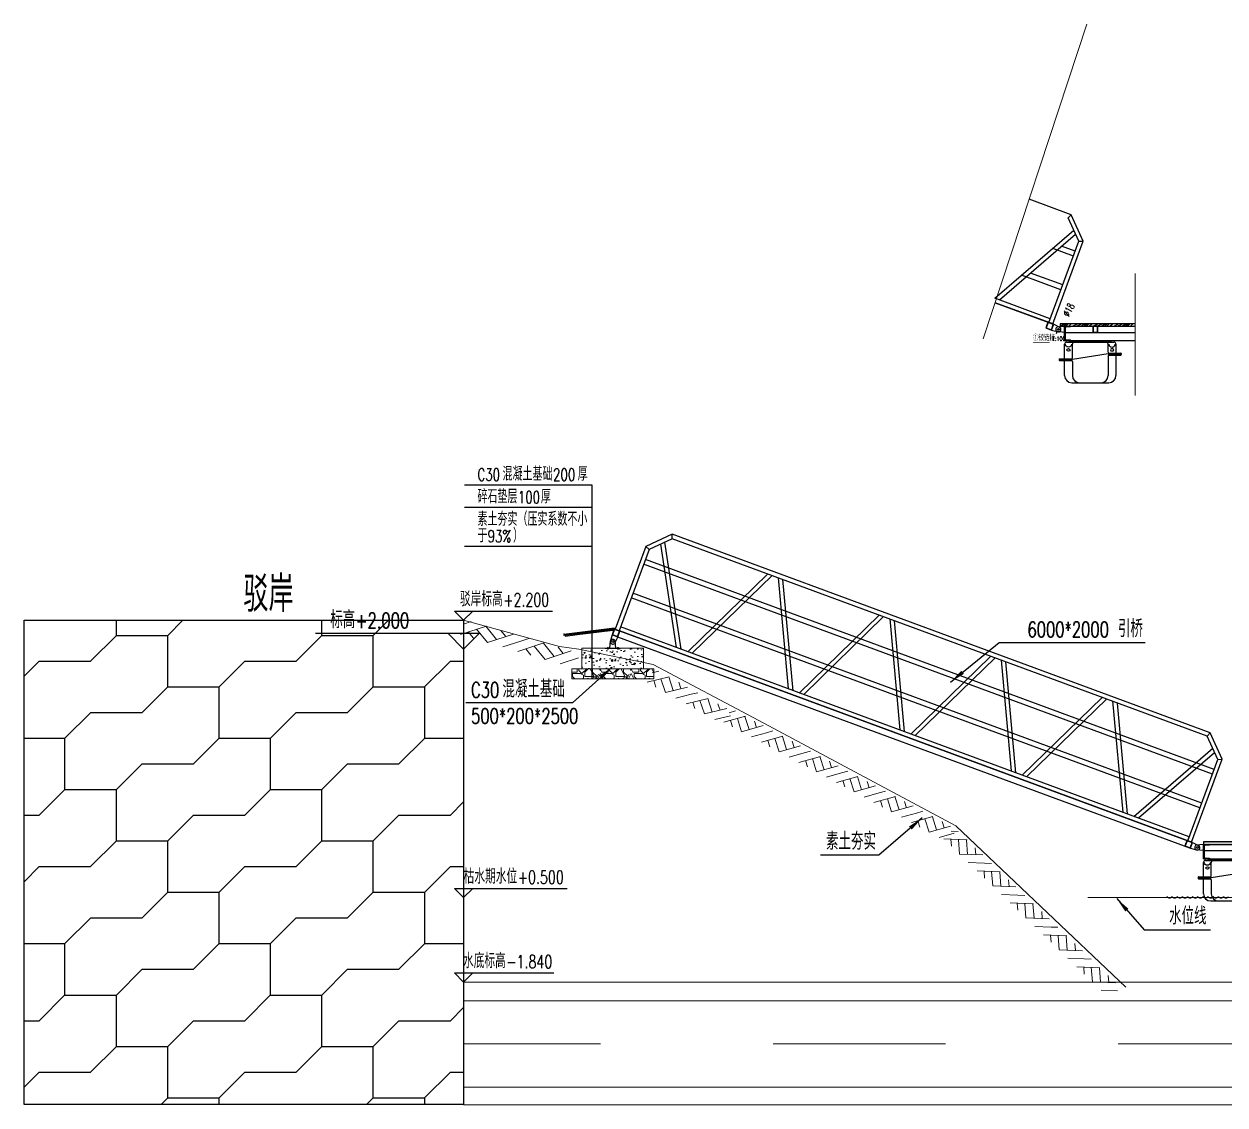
# Model space of a CAD drawing. Header units: millimetres. Extents: x -1003406 to 3312184, y 81337 to 716393.
# Drawn here: x 1172602 to 1184288, y 423930 to 434450 of the extents above; entities that cross this region are included whole.
import ezdxf

# ---------------------------------------------------------------- set-up
doc = ezdxf.new("R2010")
doc.units = ezdxf.units.MM
doc.header["$LTSCALE"] = 10
doc.linetypes.add('CENTER2', pattern=[28.575, 19.05, -3.175, 3.175, -3.175])
doc.layers.get('0').update_dxf_attribs({"linetype": 'CONTINUOUS'})
doc.layers.get('Defpoints').update_dxf_attribs({"linetype": 'CONTINUOUS'})
for name, color, linetype in [('DIM_ELEV', 3, 'CONTINUOUS'), ('DIM_LEAD', 3, 'CONTINUOUS'), ('DIM_SYMB', 3, 'CONTINUOUS'), ('L-PAVEMENT_HATCH铺装填充', 253, 'CONTINUOUS'), ('PUB_DIM', 3, 'CONTINUOUS'), ('PUB_TEXT', 7, 'CONTINUOUS'), ('W-bridge approach引桥', 4, 'CONTINUOUS'), ('W-FLOAT_BOWL浮筒', 253, 'CONTINUOUS'), ('W-STEEL_FRAME钢架', 3, 'CONTINUOUS'), ('W-WOOD_FLOOR木地板', 30, 'CONTINUOUS'), ('W-WOOD_STUD木龙骨', 25, 'CONTINUOUS'), ('龙骨', 10, 'CONTINUOUS')]:
    doc.layers.add(name, color=color, linetype=linetype)
doc.layers.add('伯利恒浮筒', color=5, linetype='CONTINUOUS', lineweight=5)
doc.layers.add('文字及标注', color=3, linetype='CONTINUOUS', lineweight=15)
doc.styles.add('_TCH_DIM', font='SIMPLEX', dxfattribs={"bigfont": 'GBCBIG'})
doc.styles.get("Standard").update_dxf_attribs({"font": 'simplex.shx', "width": 0.7, "bigfont": 'hztxt.shx'})
doc.styles.add('STANDARD_T3', font='simplex.shx', dxfattribs={"width": 0.7, "bigfont": 'gbcbig.shx'})
doc.linetypes.add('FENCELINE2', pattern='A,6.35,-2.54,[132,ltypeshp.shx,S=2.54,R=0,X=-2.54,Y=0],-2.54,25.4', length=36.83)
doc.dimstyles.new('W&&20', dxfattribs={"dimtxt": 70, "dimasz": 20, "dimexe": 50, "dimexo": 60, "dimgap": 20, "dimtad": 1, "dimdec": 0, "dimzin": 0, "dimdsep": 46, "dimtxsty": 'STANDARD_T3', "dimcen": 0.09, "dimclrd": 1, "dimclre": 1, "dimclrt": 7, "dimazin": 2, "dimtfac": 1, "dimtdec": 0, "dimtix": 1, "dimtmove": 2, "dimatfit": 3, "dimfxl": 100, "dimtolj": 1, "dimtzin": 0, "dimarcsym": 0})

# ---------------------------------------------------------------- blocks, each defined once
blk = doc.blocks.new('blhft')
at = {"layer": 'W-FLOAT_BOWL浮筒'}
for p, q in [((-250, 234), (-250, 375)), ((-230, 395), (230, 395)), ((-208, 397), (208, 397)), ((-208, 397), (-208, 395)), ((-174, 244), (-174, 375)), ((174, 298), (174, 375)), ((208, 397), (208, 395)), ((250, 375), (250, 288)), ((-298, 234), (-184, 234)), ((174, 280), (-174, 226)), ((174, 280), (302, 280)), ((174, 260), (174, 70)), ((184, 288), (298, 288)), ((184, 270), (298, 270)), ((250, 270), (250, 70)), ((-302, 226), (-174, 226)), ((-298, 216), (-184, 216)), ((-250, 70), (-250, 216)), ((-174, 206), (-174, 70)), ((-180, 0), (180, 0))]:
    blk.add_line(p, q, dxfattribs=at)
at = {"layer": 'W-FLOAT_BOWL浮筒', "ltscale": 0.5}
for p, q in [((302, 284), (302, 274)), ((-302, 230), (-302, 220))]:
    blk.add_line(p, q, dxfattribs=at)
at = {"layer": 'W-FLOAT_BOWL浮筒'}
for centre, radius, start, end in [((-230, 375), 20, 90, 180), ((0, -1768), 2175, 84.5043, 95.4957), ((-154, 375), 20, 90, 180), ((154, 375), 20, 0, 90), ((230, 375), 20, 0, 90), ((-184, 244), 10, 270, 0), ((184, 298), 10, 180, 270), ((184, 260), 10, 90, 180), ((298, 274), 4, 270, 0), ((-298, 220), 4, 180, 270), ((-184, 206), 10, 0, 90), ((-180, 70), 70, 180, 270), ((-104, 70), 70, 180, 270), ((104, 70), 70, 270, 0), ((180, 70), 70, 270, 0)]:
    blk.add_arc(centre, radius, start, end, dxfattribs=at)
at = {"layer": 'W-FLOAT_BOWL浮筒', "ltscale": 0.5}
for centre, start, end in [((-298, 230), 90, 180), ((298, 284), 0, 90)]:
    blk.add_arc(centre, 4, start, end, dxfattribs=at)
at = {"layer": 'W-FLOAT_BOWL浮筒', "extrusion": (0, 0, -1)}
blk.add_ellipse((-212, 375), major_axis=(-30.4, 0), ratio=0.921809, start_param=3.141593, end_param=6.283185, dxfattribs=at)
at = {"layer": 'W-FLOAT_BOWL浮筒'}
blk.add_ellipse((212, 375), major_axis=(30.4, 0.1), ratio=0.921809, start_param=3.141593, end_param=6.283185, dxfattribs=at)
blk.add_ellipse((-212, 320), major_axis=(-16, 0), ratio=0.75, dxfattribs=at)
at = {"layer": 'W-FLOAT_BOWL浮筒', "extrusion": (0, 0, -1)}
blk.add_ellipse((212, 320), major_axis=(16, 0), ratio=0.75, dxfattribs=at)
blk = doc.blocks.new('A$C0837b8cf')
at = {"layer": 'W-STEEL_FRAME钢架'}
blk.add_lwpolyline([(0, 0), (0, 140), (58, 140), (58, 137, -0.414214), (54, 133), (13, 130, 0.385314), (5, 122), (5, 18, 0.385314), (13, 10), (54, 7, -0.414214), (58, 3), (58, 0)], format="xyb", close=True, dxfattribs=at)
blk = doc.blocks.new('*U619')
at = {"layer": '龙骨'}
for points in [[(-25, -35), (25, -35), (25, 25), (-25, 25)], [(-22, -32), (22, -32), (22, 22), (-22, 22)]]:
    blk.add_lwpolyline(points, close=True, dxfattribs=at)
blk = doc.blocks.new('*U620')
at = {"layer": 'PUB_DIM', "color": 0, "linetype": 'ByBlock', "lineweight": -2, "transparency": 16777216}
blk.add_blockref('*U619', (0, 0), dxfattribs=at)
blk = doc.blocks.new('*D629')
at = {"layer": 'Defpoints', "color": 0, "transparency": 16777216}
for p in [(1182663, 431470), (1182671, 431486)]:
    blk.add_point(p, dxfattribs=at)
at = {"layer": '文字及标注', "color": 1, "lineweight": -2, "transparency": 16777216}
for p, q in [((1182653, 431453), (1182644, 431435)), ((1182663, 431470), (1182671, 431486)), ((1182681, 431504), (1182690, 431521))]:
    blk.add_line(p, q, dxfattribs=at)
at = {"layer": '文字及标注', "color": 1, "transparency": 16777216}
for points in [[(1182650, 431454), (1182656, 431451), (1182663, 431470)], [(1182678, 431505), (1182684, 431502), (1182671, 431486)]]:
    blk.add_solid(points, dxfattribs=at)
at = {"layer": '文字及标注', "color": 7, "transparency": 16777216, "insert": (1182767, 431668), "char_height": 70, "attachment_point": 5, "rotation": 62.0909, "style": 'STANDARD_T3'}
blk.add_mtext('\\A1;∅18', dxfattribs=at)
blk = doc.blocks.new('$LinePat$素土夯实')
at = {"color": 0}
for p, q in [((0, -210), (210, 0)), ((120, -300), (420, 0)), ((420, 0), (608, -188)), ((495, -300), (795, 0)), ((615, 0), (705, -90)), ((315, -105), (502, -293)), ((210, -210), (300, -300)), ((705, -300), (795, -210))]:
    blk.add_line(p, q, dxfattribs=at)

msp = doc.modelspace()

# ---------------------------------------------------------------- hatches: boundary and pattern name
at = {"layer": 'L-PAVEMENT_HATCH铺装填充'}
h = msp.add_hatch(dxfattribs=at)
h.set_pattern_fill('S形人行道砖', color=256, scale=500)
h.set_pattern_definition([(0, (0, 0), (750, 250), [500, -1500]), (90, (0, 0), (-500, 500), [500, -1500]), (45, (0, 500), (750, 250), [353.6, -1060.6, 353.6, -1060.62712])])
h.paths.add_polyline_path([(1172602, 428647.3), (1172602, 423936), (1176879.8, 423936), (1176879.8, 428647.3)])
at = {"layer": 'W-WOOD_STUD木龙骨'}
h = msp.add_hatch(dxfattribs=at)
h.set_pattern_fill('木纹03', color=256, scale=100)
h.set_pattern_definition([(0, (36602.09, -11596.88), (200, 200), [10, -190]), (90, (36682.09, -11526.88), (-200, 200), [20, -180]), (45, (36642.09, -11546.88), (0, 199.998082), [14.14, -42.42, 14.14, -28.28, 99, -85]), (45, (36592.09, -11606.88), (0, 200), [14.142, -28.284, 14.142, -226.2]), (45, (36662.09, -11586.88), (0, 200), [14.142, -268.700712]), (45, (36682.09, -11596.88), (0, 200), [14.142, -268.700712]), (45, (36652.09, -11576.88), (0, 200), [14.142, -268.700712]), (45, (36642.09, -11566.88), (0, 200), [28.284, -254.558712]), (45, (36692.09, -11416.88), (0, 200), [28.284, -254.558712]), (45, (36622.09, -11556.88), (0, 200), [56.568, -226.274712]), (45, (36612.09, -11546.88), (0, 200), [56.568, -226.274712]), (45, (36742.09, -11486.88), (0, 200), [56.568, -226.274712]), (45, (36602.09, -11526.88), (0, 200), [42.4264, -240.416312]), (45, (36562.09, -11496.88), (0, 200), [42.4264, -240.416312]), (45, (36582.09, -11516.88), (0, 200), [42.4264, -240.416312]), (45, (36712.09, -11456.88), (0, 200), [70.71068, -212.132032]), (45, (36692.09, -11446.88), (0, 200), [70.71068, -212.132032]), (45, (36712.09, -11496.88), (0, 200), [98.99495, -183.847763]), (26.565051, (36622.09, -11576.88), (200, 8e-08), [22.360678, -424.852916]), (26.565051, (36662.09, -11516.88), (200, 8e-08), [22.360678, -424.852916]), (26.565051, (36652.09, -11536.88), (200, 8e-08), [22.360678, -424.852916]), (26.565051, (36612.09, -11596.88), (200, 8e-08), [44.72136, -402.492235]), (26.565051, (36652.09, -11506.88), (200, 8e-08), [67.08204, -380.131556]), (26.565051, (36632.09, -11496.88), (200, 8e-08), [89.44272, -357.770876]), (26.565051, (36612.09, -11486.88), (200, 8e-08), [89.44272, -357.770876]), (26.565051, (36582.09, -11426.88), (200, 8e-08), [89.44272, -357.770876]), (26.565051, (36582.09, -11446.88), (200, 8e-08), [111.8034, -335.410195]), (26.565051, (36592.09, -11466.88), (200, 8e-08), [111.8034, -335.410195]), (63.434949, (36662.09, -11546.88), (1e-08, 200), [22.360678, -424.852916]), (63.434949, (36632.09, -11566.88), (1e-08, 200), [22.360678, -424.852916]), (63.434949, (36602.09, -11596.88), (1e-08, 200), [44.72136, -402.492235]), (63.434949, (36662.09, -11566.88), (1e-08, 200), [44.72136, -402.492235]), (63.434949, (36582.09, -11606.88), (1e-08, 200), [67.08204, -380.131556]), (63.434949, (36562.09, -11606.88), (1e-08, 200), [89.44272, -357.770876]), (63.434949, (36742.09, -11596.88), (1e-08, 200), [89.44272, -357.770876]), (63.434949, (36672.09, -11576.88), (1e-08, 200), [89.44272, -357.770876]), (63.434949, (36712.09, -11596.88), (1e-08, 200), [111.8034, -335.410195]), (63.434949, (36692.09, -11586.88), (1e-08, 200), [111.8034, -335.410195])])
h.paths.add_polyline_path([(1183413.9, 431508.3), (1183413.9, 431533.3), (1182684.8, 431533.3), (1182684.8, 431508.3)])
h = msp.add_hatch(dxfattribs=at)
h.set_pattern_fill('木纹03', color=256, scale=100)
h.set_pattern_definition([(0, (37954.2, -16639.32), (200, 200), [10, -190]), (90, (38034.2, -16569.32), (-200, 200), [20, -180]), (45, (37994.19, -16589.32), (0, 199.998082), [14.14, -42.42, 14.14, -28.28, 99, -85]), (45, (37944.19, -16649.32), (0, 200), [14.142, -28.284, 14.142, -226.2]), (45, (38014.19, -16629.32), (0, 200), [14.142, -268.700712]), (45, (38034.19, -16639.32), (0, 200), [14.142, -268.700712]), (45, (38004.19, -16619.32), (0, 200), [14.142, -268.700712]), (45, (37994.19, -16609.32), (0, 200), [28.284, -254.558712]), (45, (38044.19, -16459.32), (0, 200), [28.284, -254.558712]), (45, (37974.19, -16599.32), (0, 200), [56.568, -226.274712]), (45, (37964.19, -16589.32), (0, 200), [56.568, -226.274712]), (45, (38094.19, -16529.32), (0, 200), [56.568, -226.274712]), (45, (37954.19, -16569.32), (0, 200), [42.4264, -240.416312]), (45, (37914.19, -16539.32), (0, 200), [42.4264, -240.416312]), (45, (37934.19, -16559.32), (0, 200), [42.4264, -240.416312]), (45, (38064.19, -16499.32), (0, 200), [70.71068, -212.132032]), (45, (38044.19, -16489.32), (0, 200), [70.71068, -212.132032]), (45, (38064.19, -16539.32), (0, 200), [98.99495, -183.847763]), (26.565051, (37974.19, -16619.32), (200, 8e-08), [22.360678, -424.852916]), (26.565051, (38014.19, -16559.32), (200, 8e-08), [22.360678, -424.852916]), (26.565051, (38004.19, -16579.32), (200, 8e-08), [22.360678, -424.852916]), (26.565051, (37964.19, -16639.32), (200, 8e-08), [44.72136, -402.492235]), (26.565051, (38004.19, -16549.32), (200, 8e-08), [67.08204, -380.131556]), (26.565051, (37984.19, -16539.32), (200, 8e-08), [89.44272, -357.770876]), (26.565051, (37964.19, -16529.32), (200, 8e-08), [89.44272, -357.770876]), (26.565051, (37934.19, -16469.32), (200, 8e-08), [89.44272, -357.770876]), (26.565051, (37934.19, -16489.32), (200, 8e-08), [111.8034, -335.410195]), (26.565051, (37944.19, -16509.32), (200, 8e-08), [111.8034, -335.410195]), (63.434949, (38014.19, -16589.32), (1e-08, 200), [22.360678, -424.852916]), (63.434949, (37984.19, -16609.32), (1e-08, 200), [22.360678, -424.852916]), (63.434949, (37954.19, -16639.32), (1e-08, 200), [44.72136, -402.492235]), (63.434949, (38014.19, -16609.32), (1e-08, 200), [44.72136, -402.492235]), (63.434949, (37934.19, -16649.32), (1e-08, 200), [67.08204, -380.131556]), (63.434949, (37914.19, -16649.32), (1e-08, 200), [89.44272, -357.770876]), (63.434949, (38094.19, -16639.32), (1e-08, 200), [89.44272, -357.770876]), (63.434949, (38024.19, -16619.32), (1e-08, 200), [89.44272, -357.770876]), (63.434949, (38064.19, -16639.32), (1e-08, 200), [111.8034, -335.410195]), (63.434949, (38044.19, -16629.32), (1e-08, 200), [111.8034, -335.410195])])
h.paths.add_polyline_path([(1189861.6, 426465.8), (1189861.6, 426490.8), (1184079, 426490.8), (1184079, 426465.8)])
at = {"layer": '文字及标注'}
h = msp.add_hatch(dxfattribs=at)
h.set_pattern_fill('混凝土', color=253, scale=20)
h.set_pattern_definition([(50, (1021099.62, 149098.16), (143.452037, -12.550427), [15, -165]), (355, (1021099.62, 149098.16), (-27.75027, 150.43843), [12, -132]), (100.4514, (1021111.57, 149097.11), (115.701876, 137.88791), [12.74804, -140.22842]), (46.1842, (1021099.62, 149138.16), (213.44821, -33.1038), [22.5, -247.5]), (96.6356, (1021117.4, 149135.4), (186.93254, 194.82357), [19.12206, -210.3426]), (351.1842, (1021099.62, 149138.16), (186.93239, 194.82372), [18, -198]), (21, (1021119.62, 149128.16), (119.38141, -80.52378), [15, -165]), (326, (1021119.62, 149128.16), (48.663066, 145.03001), [12, -132]), (71.4514, (1021129.56, 149121.45), (168.044526, 64.5061), [12.74804, -140.22842]), (37.5, (1021099.617, 149098.156), (2.431971, 66.578771), [0, -130.4, 0, -134, 0, -132.5]), (7.5, (1021099.62, 149098.156), (52.613907, 78.882342), [0, -76.4, 0, -127.4, 0, -50.5]), (327.5, (1021055.017, 149098.156), (106.764487, -4.510974), [0, -50, 0, -156, 0, -207]), (317.5, (1021035.02, 149098.16), (116.637234, 20.020996), [0, -65, 0, -103.6, 0, -147])])
h.paths.add_polyline_path([(1178631.1, 428375.8), (1178031.1, 428375.8), (1178031.1, 428175.8), (1178631.1, 428175.8)])
h = msp.add_hatch(dxfattribs=at)
h.set_pattern_fill('毛石砌体', color=3, scale=20)
h.set_pattern_definition([(0, (1021159.62, 149098.16), (300, 300), [90, -210]), (0, (1021339.62, 149128.16), (300, 300), [75, -225]), (0, (1021324.62, 149143.16), (300, 300), [60, -240]), (0, (1021234.62, 149218.16), (300, 300), [45, -45, 60, -150]), (0, (1021234.62, 149233.16), (300, 300), [60, -15, 75, -150]), (0, (1021099.62, 149293.16), (300, 300), [75, -225]), (0, (1021384.62, 149308.16), (300, 300), [75, -225]), (90, (1021099.62, 149158.16), (-300, 300), [45, -255]), (90, (1021144.62, 149383.16), (-300, 300), [30, -270]), (90, (1021159.62, 149098.16), (-300, 300), [45, -255]), (90, (1021189.62, 149368.16), (-300, 300), [15, -285]), (90, (1021204.62, 149248.16), (-300, 300), [45, -255]), (90, (1021234.62, 149143.16), (-300, 300), [75, -225]), (90, (1021264.62, 149353.16), (-300, 300), [45, -255]), (90, (1021294.62, 149233.16), (-300, 300), [60, -240]), (90, (1021309.62, 149233.16), (-300, 300), [60, -240]), (90, (1021339.62, 149098.16), (-300, 300), [30, -270]), (90, (1021384.62, 149143.16), (-300, 300), [75, -225]), (45, (1021129.62, 149128.16), (0, 300), [127.2792, -296.98486]), (45, (1021159.62, 149143.16), (0, 300), [63.6396, -360.62446]), (45, (1021294.62, 149308.16), (0, 300), [84.8528, -339.41124]), (45, (1021294.62, 149323.16), (0, 300), [63.6396, -360.62446]), (135, (1021189.62, 149293.16), (-300, 2e-14), [21.2133, -403.05076]), (135, (1021129.62, 149128.16), (-300, 2e-14), [42.4263, -381.83776]), (135, (1021219.62, 149218.16), (-300, 2e-14), [42.4263, -381.83776]), (135, (1021294.62, 149293.16), (-300, 2e-14), [42.4263, -381.83776]), (135, (1021384.62, 149353.16), (-300, 2e-14), [63.6396, -360.62446]), (135, (1021384.62, 149338.16), (-300, 2e-14), [42.4263, -381.83776]), (135, (1021369.62, 149368.16), (-300, 2e-14), [42.4263, -381.83776]), (135, (1021279.62, 149098.16), (-300, 2e-14), [63.6396, -360.62446]), (26.56505, (1021369.62, 149278.16), (300, 1e-07), [33.54, -637.28038]), (26.56505, (1021294.62, 149203.16), (300, 1e-07), [33.54, -637.28038]), (26.56505, (1021189.62, 149293.16), (300, 1e-07), [67.08, -603.74038]), (26.56505, (1021204.62, 149368.16), (300, 1e-07), [67.08, -603.74038]), (26.56505, (1021204.62, 149293.16), (300, 1e-07), [67.08, -603.74038]), (26.56505, (1021384.62, 149353.16), (300, 1e-07), [67.08, -603.74038]), (26.56505, (1021099.62, 149203.16), (300, 1e-07), [100.623, -570.19738]), (26.56505, (1021099.62, 149218.16), (300, 1e-07), [100.623, -570.19738]), (26.56505, (1021099.62, 149338.16), (300, 1e-07), [100.623, -570.19738]), (63.43495, (1021249.62, 149323.16), (0.03213, 300.06426), [33.54, -637.28]), (63.43495, (1021384.62, 149308.16), (0.03213, 300.06426), [33.54, -402.44, 67.08, -167.7]), (63.43495, (1021354.62, 149278.16), (-5e-07, 300), [67.08, -603.74038]), (63.43495, (1021174.62, 149308.16), (-5e-07, 300), [67.08, -603.74038]), (63.43495, (1021159.62, 149308.16), (-5e-07, 300), [67.08, -603.74038]), (63.43495, (1021264.62, 149338.16), (-5e-07, 300), [100.623, -570.19738]), (116.56505, (1021189.62, 149263.16), (-1e-07, 300), [33.54, -637.28038]), (116.56505, (1021384.62, 149233.16), (-1e-07, 300), [33.54, -637.28038]), (116.56505, (1021324.62, 149143.16), (-1e-07, 300), [67.08, -603.74038]), (116.56505, (1021309.62, 149158.16), (-1e-07, 300), [67.08, -603.74038]), (116.56505, (1021339.62, 149368.16), (-1e-07, 300), [67.08, -603.74038]), (116.56505, (1021099.62, 149218.16), (-1e-07, 300), [67.08, -603.74038]), (116.56505, (1021249.62, 149098.16), (-1e-07, 300), [100.623, -570.19738]), (153.43495, (1021354.62, 149278.16), (-300, -5e-07), [67.08, -603.74038]), (153.43495, (1021369.62, 149263.16), (-300, -5e-07), [67.08, -603.74038]), (153.43495, (1021144.62, 149113.16), (-300, -5e-07), [33.54, -637.28038]), (153.43495, (1021234.62, 149233.16), (-300, -5e-07), [33.54, -637.28038]), (153.43495, (1021294.62, 149323.16), (-300, -5e-07), [33.54, -637.28038])])
h.paths.add_polyline_path([(1178731.1, 428075.8), (1178731.1, 428175.8), (1177931.1, 428175.8), (1177931.1, 428075.8)])
h = msp.add_hatch(dxfattribs=at)
h.set_pattern_fill('不能通行的沼泽地', color=8, scale=500)
h.set_pattern_definition([(0, (29352.2, 419.9), (1679.616, 839.808), [1679.616, -1679.616]), (0, (27672.6, 839.8), (0, 839.808), [])])
h.paths.add_polyline_path([(1195973.1, 425126.3), (1176879.8, 425126.3), (1176879.8, 423930.2), (1195973.1, 423930.2)])

# ---------------------------------------------------------------- linework, layer by layer
at = {"color": 4}
for p, q in [((1182761.8, 432562.5), (1182791.2, 432594.2)), ((1182866.3, 432335.7), (1182909.6, 432337.3)), ((1178910.4, 429441.2), (1178908.7, 429484.4)), ((1178651.8, 429366.1), (1178683.6, 429336.7)), ((1184113.9, 427520), (1184143.3, 427551.8)), ((1184218.4, 427293.2), (1184261.7, 427294.9))]:
    msp.add_line(p, q, dxfattribs=at)
at = {"color": 0}
for p, q in [((1182048.6, 431781.1), (1182818.1, 432443.7)), ((1182094.5, 431766.8), (1182833.1, 432404.4)), ((1182813.2, 432191.7), (1182611.8, 432266.1)), ((1182830.5, 432238.6), (1182697.9, 432287.6)), ((1182692, 431863.4), (1182308.5, 432004.9)), ((1182709.3, 431910.3), (1182395.1, 432026.3)), ((1178952.1, 428383.7), (1178799, 429388.3)), ((1178996.4, 428364.7), (1178835.9, 429408.4)), ((1184182.6, 427196.2), (1178647.8, 429239.7)), ((1184165.3, 427149.3), (1178630.5, 429192.7)), ((1179836.7, 429096.9), (1179061, 428340.9)), ((1179880.7, 429082.9), (1179104.9, 428327)), ((1179940.6, 429060.8), (1180039, 427982.1)), ((1179983, 429042.8), (1180081.7, 427961.8)), ((1184061.4, 426867.8), (1178526.5, 428911.3)), ((1184044.1, 426820.9), (1178509.2, 428864.4)), ((1180921.6, 428696.3), (1180144.2, 427938.7)), ((1180965.5, 428682.4), (1180189.8, 427926.4)), ((1181025.5, 428660.3), (1181123.9, 427581.6)), ((1181067.9, 428642.3), (1181166.3, 427563.6)), ((1182006.5, 428295.8), (1181230.7, 427539.8)), ((1182050.4, 428281.9), (1181274.7, 427525.9)), ((1182110.4, 428259.7), (1182208.8, 427181)), ((1182152.8, 428241.8), (1182251.2, 427163.1)), ((1183091.4, 427895.2), (1182315.6, 427139.3)), ((1183137, 427883), (1182359.5, 427125.4)), ((1183195, 427861.6), (1183293.7, 426780.5)), ((1183237.7, 427841.2), (1183336.1, 426762.5)), ((1183400.7, 426738.7), (1184170.2, 427401.2)), ((1183446.6, 426724.3), (1184185.2, 427361.9))]:
    msp.add_line(p, q, dxfattribs=at)
at = {"color": 3}
for p, q in [((1182621.1, 431527.1), (1182564.8, 431547.9)), ((1183973.2, 426484.7), (1178396.2, 428543.7))]:
    msp.add_line(p, q, dxfattribs=at)
for p, q in [((1182600.3, 431470.8), (1182669.6, 431453.3)), ((1182621.1, 431527.1), (1182685.1, 431495.4)), ((1182727, 431508.2), (1182656, 431500.6)), ((1182727, 431448.2), (1182656, 431455.8)), ((1177868.6, 428493.9), (1177960.9, 428505)), ((1178301.6, 428375.6), (1178309.2, 428446.7)), ((1178323.8, 428506.5), (1178306.3, 428437.2)), ((1178323.8, 428506.5), (1178380.1, 428485.7)), ((1178380.1, 428485.7), (1178348.4, 428421.7)), ((1178361.6, 428375.6), (1178354, 428446.7)), ((1178291.6, 428375.6), (1178371.6, 428375.6)), ((1178291.6, 428375.6), (1178371.6, 428375.6)), ((1178301.6, 428375.6), (1178361.6, 428375.6)), ((1183952.4, 426428.4), (1184021.7, 426410.9)), ((1183973.2, 426484.7), (1184037.2, 426453)), ((1184079.1, 426465.7), (1184008.1, 426458.2)), ((1184079.1, 426405.7), (1184008.1, 426413.3))]:
    msp.add_line(p, q)
at = {"color": 3, "lineweight": 5}
msp.add_line((1178323.8, 428506.5), (1178344.6, 428562.8), dxfattribs=at)
at = {"lineweight": 5}
for p, q in [((1177865.3, 428512.7), (1177867.5, 428494.7)), ((1177959.6, 428524.1), (1177961.8, 428506.1))]:
    msp.add_line(p, q, dxfattribs=at)
at = {"color": 3, "linetype": 'CENTER2'}
for p, q in [((1178282.7, 428386.6), (1178282.7, 428362.3)), ((1178381.6, 428386.6), (1178381.6, 428362.3))]:
    msp.add_line(p, q, dxfattribs=at)
at = {"color": 4}
for points in [[(1182791.2, 432594.2), (1182383.5, 432744.8)], [(1182574.2, 431544.4), (1182866.3, 432335.7), (1182761.8, 432562.5)], [(1182611.7, 431530.6), (1182909.6, 432337.3), (1182791.2, 432594.2)], [(1182051.5, 431737.4), (1182574.2, 431544.4), (1182588.1, 431582), (1182048.6, 431781.1)], [(1184143.3, 427551.8), (1178908.7, 429484.4), (1178651.8, 429366.1), (1178353.9, 428559.3)], [(1184113.9, 427520), (1178910.4, 429441.2), (1178683.6, 429336.7), (1178391.5, 428545.4)], [(1178396.2, 428543.7), (1183926.3, 426502), (1183940.2, 426539.5), (1178405.3, 428583)], [(1183926.3, 426502), (1184218.4, 427293.2), (1184113.9, 427520)], [(1183963.8, 426488.1), (1184261.7, 427294.9), (1184143.3, 427551.8)]]:
    msp.add_lwpolyline(points, dxfattribs=at)
at = {"color": 3}
for points in [[(1182544, 431491.6), (1182600.3, 431470.8), (1182621.1, 431527.1), (1182051.5, 431737.4)], [(1178375.4, 428487.4), (1183952.4, 426428.4), (1183973.2, 426484.7), (1178396.2, 428543.7)]]:
    msp.add_lwpolyline(points, dxfattribs=at)
for points in [[(1182621.1, 431527.1), (1182564.8, 431547.9), (1182544, 431491.6), (1182600.3, 431470.8)], [(1182617.2, 431525.3), (1182566.6, 431544), (1182547.9, 431493.4), (1182598.5, 431474.7)], [(1177956.7, 428515.5), (1178330, 428561), (1178331.5, 428548.1), (1177958.3, 428502.6)], [(1178400.9, 428542), (1178344.6, 428562.8), (1178323.8, 428506.5), (1178380.1, 428485.7)], [(1178397, 428540.2), (1178346.3, 428558.9), (1178327.6, 428508.2), (1178378.3, 428489.5)], [(1178256.6, 428375.6), (1178406.6, 428375.6), (1178406.5, 428371.6), (1178256.5, 428371.6)], [(1178290.7, 428375.6), (1178274.7, 428375.6), (1178274.7, 428371.6), (1178290.7, 428371.6)], [(1178389.6, 428375.6), (1178373.6, 428375.6), (1178373.6, 428371.6), (1178389.6, 428371.6)], [(1183973.2, 426484.7), (1183916.9, 426505.5), (1183896.1, 426449.2), (1183952.4, 426428.4)], [(1183969.4, 426482.9), (1183918.7, 426501.6), (1183900, 426450.9), (1183950.6, 426432.2)]]:
    msp.add_lwpolyline(points, close=True)
msp.add_lwpolyline([(1177853, 428506.9), (1177853.4, 428503.9, 0.4142136), (1177854.5, 428503.1), (1178348.4, 428563.2, 0.4165142), (1178349.3, 428564.3), (1178348.8, 428568.3, 0.4119167), (1178347.6, 428569.2), (1177854.7, 428509.2)], format="xyb")
msp.add_lwpolyline([(1177957.3, 428510.6), (1178330.6, 428556)])
at = {"color": 4}
msp.add_lwpolyline([(1183723.7, 425959.3, 0.520567), (1183773.7, 425959.3, 0.5205671), (1183823.7, 425959.3, 0.5205671), (1183873.7, 425959.3, 0.5205671), (1183923.7, 425959.3, 0.5205671), (1183973.7, 425959.3, 0.5205671), (1184023.7, 425959.3, 0.5205671), (1184073.7, 425959.3, 0.5205671), (1184123.7, 425959.3, 0.5205671), (1184173.7, 425959.3, 0.5205671), (1184223.7, 425959.3, 0.5205671), (1184273.7, 425959.3, 0.5205671), (1184323.7, 425959.3, 0.5205671)], format="xyb", dxfattribs=at)
for centre in [(1182667, 431478.2), (1178331.1, 428439.8), (1178331.1, 428439.8), (1178331.1, 428439.8), (1178331.1, 428439.8), (1184019.1, 426435.7), (1184019.1, 426435.7)]:
    msp.add_circle(centre, 9)
for centre, radius, start, end in [((1182667, 431478.2), 25, 116.19556, 243.80444), ((1182667, 431478.2), 25, 275.93143, 43.54032), ((1177857.9, 428515.8), 2, 96.86324, 186.86324), ((1177868.5, 428494.9), 1, 186.86324, 276.86324), ((1178331.1, 428439.8), 25, 185.93143, 313.54032), ((1178331.6, 428435.6), 25, 26.19556, 153.80444), ((1184019.1, 426435.7), 25, 116.19556, 243.80444), ((1184019.1, 426435.7), 25, 275.93143, 43.54032)]:
    msp.add_arc(centre, radius, start, end)
at = {"lineweight": 5}
msp.add_arc((1177960.8, 428506), 1, 276.86324, 6.86324, dxfattribs=at)
at = {"layer": 'DIM_ELEV'}
for p, q in [((1176879.8, 428647.3), (1176789.8, 428737.3)), ((1176789.8, 428737.3), (1177745.1, 428737.3)), ((1176879.8, 428647.3), (1176969.8, 428737.3)), ((1177029.8, 428517.3), (1175437.7, 428517.3)), ((1176879.8, 428367.3), (1176729.8, 428517.3)), ((1176879.8, 428367.3), (1177029.8, 428517.3)), ((1176879.8, 425947.9), (1176789.8, 426037.9)), ((1176789.8, 426037.9), (1177886.8, 426037.9)), ((1176879.8, 425947.9), (1176969.8, 426037.9)), ((1176879.8, 425126.3), (1176789.8, 425216.3)), ((1176789.8, 425216.3), (1177758.1, 425216.3)), ((1176879.8, 425126.3), (1176969.8, 425216.3))]:
    msp.add_line(p, q, dxfattribs=at)
at = {"layer": 'DIM_LEAD', "linetype": 'FENCELINE2'}
for p, q in [((1181618.2, 428046.2), (1182090.9, 428429.7)), ((1181618.2, 428046.2), (1182090.9, 428429.7)), ((1182090.9, 428429.7), (1183512.8, 428429.7)), ((1182090.9, 428429.7), (1183512.8, 428429.7))]:
    msp.add_line(p, q, dxfattribs=at)
at = {"layer": 'DIM_LEAD', "color": 0}
for p, q in [((1178324.9, 428192.4), (1177939.5, 427842.3)), ((1177939.5, 427842.3), (1176899.5, 427842.3)), ((1181340.9, 426723.6), (1180919.5, 426360.9)), ((1180919.5, 426360.9), (1180353.3, 426360.9))]:
    msp.add_line(p, q, dxfattribs=at)
at = {"layer": 'DIM_LEAD'}
for p, q in [((1183234.6, 425939.1), (1183502.3, 425633.9)), ((1183502.3, 425633.9), (1184146.4, 425633.9))]:
    msp.add_line(p, q, dxfattribs=at)
at = {"layer": 'DIM_LEAD', "color": 0}
for points in [[(1178324.9, 428192.4, 0, 40, 0), (1178213.9, 428091.5, 0, 0, 0)], [(1181340.9, 426723.6, 0, 40, 0), (1181227.2, 426625.8, 0, 0, 0)]]:
    msp.add_lwpolyline(points, format="xyseb", dxfattribs=at)
at = {"layer": 'DIM_LEAD', "linetype": 'FENCELINE2'}
msp.add_lwpolyline([(1181618.2, 428046.2, 0, 40, 0), (1181734.7, 428140.7, 0, 0, 0)], format="xyseb", dxfattribs=at)
msp.add_lwpolyline([(1181618.2, 428046.2, 0, 40, 0), (1181734.7, 428140.7, 0, 0, 0)], format="xyseb", dxfattribs=at)
at = {"layer": 'DIM_LEAD'}
msp.add_lwpolyline([(1183234.6, 425939.1, 0, 40, 0), (1183333.5, 425826.3, 0, 0, 0)], format="xyseb", dxfattribs=at)
at = {"layer": 'DIM_SYMB', "color": 0}
for p, q in [((1178131.1, 429963), (1176887.5, 429963)), ((1178131.1, 429363.8), (1178131.1, 429963)), ((1178131.1, 429743.2), (1176887.5, 429743.2)), ((1178131.1, 429363.8), (1176887.5, 429363.8)), ((1178131.1, 428074.6), (1178131.1, 429363.8))]:
    msp.add_line(p, q, dxfattribs=at)
at = {"layer": 'DIM_SYMB', "color": 0, "const_width": 5.6}
msp.add_lwpolyline([(1182419.2, 431351.9), (1182582.3, 431351.9)], dxfattribs=at)
at = {"layer": 'L-PAVEMENT_HATCH铺装填充'}
msp.add_lwpolyline([(1172602, 428647.3), (1176879.8, 428647.3), (1176879.8, 423936), (1172602, 423936)], close=True, dxfattribs=at)
at = {"layer": 'W-bridge approach引桥'}
for p, q in [((1182727, 431508.2), (1182727, 431448.2)), ((1184079.1, 426465.7), (1184079.1, 426405.7))]:
    msp.add_line(p, q, dxfattribs=at)
at = {"layer": 'W-STEEL_FRAME钢架'}
for p, q in [((1182727, 431508.2), (1182727, 431368.2)), ((1182732.2, 431448.1), (1183413.9, 431448.1)), ((1182727, 431368.2), (1183413.9, 431368.2)), ((1184079.1, 426465.7), (1184079.1, 426325.7)), ((1184079.1, 426325.7), (1189861.6, 426325.7)), ((1184084.3, 426405.7), (1189866.8, 426405.7))]:
    msp.add_line(p, q, dxfattribs=at)
at = {"layer": 'W-WOOD_STUD木龙骨'}
msp.add_lwpolyline([(1183413.9, 431533.3), (1182684.8, 431533.3), (1182684.8, 431508.3), (1183413.9, 431508.3)], dxfattribs=at)
msp.add_lwpolyline([(1184079, 426465.8), (1189861.6, 426465.8), (1189861.6, 426490.8), (1184079, 426490.8)], close=True, dxfattribs=at)
at = {"layer": '文字及标注', "color": 0}
for p, q in [((1181935.6, 431385.7), (1182945.3, 434449.6)), ((1183413.9, 432022.1), (1183413.9, 430834.8))]:
    msp.add_line(p, q, dxfattribs=at)
at = {"layer": '文字及标注', "color": 8}
for p, q in [((1176879.8, 428328), (1176879.8, 423930.2)), ((1176879.8, 425126.3, 0), (1195973.1, 425126.3, 0))]:
    msp.add_line(p, q, dxfattribs=at)
at = {"layer": '文字及标注', "color": 5}
msp.add_line((1182953.9, 425948.9), (1195973.1, 425948.9), dxfattribs=at)
at = {"layer": '文字及标注', "color": 8}
msp.add_lwpolyline([(1176879.8, 428647.3), (1177813.5, 428390.9), (1177999.6, 428365.7), (1178722.8, 428217), (1179752.2, 427673.3), (1181670.4, 426645.4), (1183324, 425076.4)], dxfattribs=at)
at = {"layer": '文字及标注', "color": 0}
for points in [[(1178031.1, 428175.8), (1178631.1, 428175.8), (1178631.1, 428375.8), (1178031.1, 428375.8)], [(1177931.1, 428075.8), (1178731.1, 428075.8), (1178731.1, 428175.8), (1177931.1, 428175.8)]]:
    msp.add_lwpolyline(points, close=True, dxfattribs=at)
at = {"layer": '文字及标注', "color": 8}
msp.add_lwpolyline([(1195973.1, 425126.3), (1176879.8, 425126.3), (1176879.8, 423930.2), (1195973.1, 423930.2)], close=True, dxfattribs=at)

# ---------------------------------------------------------------- block references
at = {"layer": 'PUB_DIM'}
msp.add_blockref('*U620', (1183027, 431483.1), dxfattribs=at)
at = {"layer": 'W-WOOD_FLOOR木地板'}
for p in [(1182726.9, 431368.2), (1184079, 426325.7)]:
    msp.add_blockref('A$C0837b8cf', p, dxfattribs=at)
at = {"layer": '伯利恒浮筒'}
for p in [(1182977, 430958.5), (1184329.1, 425916)]:
    msp.add_blockref('blhft', p, dxfattribs=at)
at = {"layer": '文字及标注', "color": 253, "yscale": 0.5, "zscale": 0.5}
for p, xscale, rotation in [((1177407.6, 428344.3), 0.7342287683627479, 163.6038824315815), ((1177967.5, 428179.6), 0.7342287683627479, 163.6038824315815), ((1179044.5, 427834.6), 0.5464903940709273, 151.1351370171339), ((1179425, 427624.9), 0.5464903940709273, 151.1351370171339), ((1179777.7, 427459.8), 0.5205945349549498, 151.837361021529), ((1180142.6, 427264.5), 0.5205945349549498, 151.837361021529), ((1180507.5, 427069.2), 0.5205945349549498, 151.837361021529), ((1180872.3, 426873.8), 0.5205945349549498, 151.837361021529), ((1181237.2, 426678.5), 0.5205945349549498, 151.837361021529), ((1181602.1, 426483.1), 0.5205945349549498, 151.837361021529), ((1181875.6, 426208.3), 0.5643362463923914, 136.1092336567864), ((1182199, 425897.3), 0.5643362463923914, 136.1092336567864), ((1182522.3, 425586.2), 0.5643362463923914, 136.1092336567864), ((1182845.6, 425275.2), 0.5643362463923914, 136.1092336567864), ((1183168.9, 424964.2), 0.5643362463923914, 136.1092336567864)]:
    msp.add_blockref('$LinePat$素土夯实', p, dxfattribs=dict(at, xscale=xscale, rotation=rotation))

# ---------------------------------------------------------------- texts
at = {"layer": 'PUB_TEXT', "color": 7, "style": '_TCH_DIM'}
for s, height, p in [('①铰链接', 54.01, (1182419.2, 431367.2)), ('混凝土基础', 135.04, (1177258.4, 430005)), ('厚', 135, (1177989.9, 430005)), ('碎石垫层', 135.04, (1177014.4, 429785.2)), ('厚', 135, (1177631.6, 429785.2)), ('素土夯实（压实系数不小', 135.035, (1177014.4, 429565.4)), ('于', 135, (1177014.4, 429405.8)), ('）', 135, (1177360.7, 429405.8)), ('驳岸标高', 144.68, (1176843.4, 428782.3)), ('标高', 168.79, (1175581.9, 428569.8)), ('混凝土基础', 168.79, (1177257, 427894.8)), ('素土夯实', 168.79, (1180405.8, 426413.4)), ('枯水期水位', 144.68, (1176879.8, 426082.9)), ('水位线', 168.79, (1183743.9, 425686.4)), ('水底标高', 144.68, (1176873.5, 425261.3))]:
    msp.add_text(s, height=height, dxfattribs=at).set_placement(p)
at = {"layer": 'PUB_TEXT', "color": 7, "width": 0.7}
msp.add_text('1:100', height=40, dxfattribs=at).set_placement((1182604.7, 431367.2))
at = {"layer": 'PUB_TEXT', "color": 7, "style": '_TCH_DIM', "width": 0.705882}
for s, height, p in [('C30', 119, (1177014.4, 430005)), ('200', 119, (1177749.9, 430005)), ('100', 119, (1177407.6, 429785.2)), ('93%', 119, (1177112.7, 429405.8)), ('+2.200', 127.5, (1177264.7, 428782.3)), ('+2.000', 148.75, (1175827.6, 428569.8)), ('C30', 148.75, (1176952, 427894.8)), ('500*200*2500', 148.75, (1176952, 427641.1)), ('+0.500', 127.5, (1177406.4, 426082.9)), ('-1.840', 127.5, (1177294.8, 425261.3))]:
    msp.add_text(s, height=height, dxfattribs=at).set_placement(p)
at = {"layer": 'PUB_TEXT', "color": 8, "width": 0.7}
msp.add_text('驳岸', height=350, dxfattribs=at).set_placement((1174735.9, 428727.7))
at = {"layer": 'PUB_TEXT', "color": 7, "linetype": 'FENCELINE2', "style": '_TCH_DIM'}
msp.add_text('引桥', height=168.79, dxfattribs=at).set_placement((1183246.2, 428482.2))
msp.add_text('引桥', height=168.79, dxfattribs=at).set_placement((1183246.2, 428482.2))
at = {"layer": 'PUB_TEXT', "color": 7, "linetype": 'FENCELINE2', "style": '_TCH_DIM', "width": 0.705882}
msp.add_text('6000*2000', height=148.75, dxfattribs=at).set_placement((1182366.2, 428482.2))
msp.add_text('6000*2000', height=148.75, dxfattribs=at).set_placement((1182366.2, 428482.2))

# ---------------------------------------------------------------- dimensions: what is measured, and where the dimension line sits
at = {"layer": '文字及标注', "color": 0}
dim = msp.add_diameter_dim_2p(p1=(1182662.8, 431470.2), p2=(1182671.2, 431486.1), dimstyle='W&&20', dxfattribs=at)
dim.commit()
dim.dimension.update_dxf_attribs({"geometry": '*D629', "text_midpoint": (1182767.3, 431667.6), "dimtype": 131})

doc.saveas('drawing.dxf')
